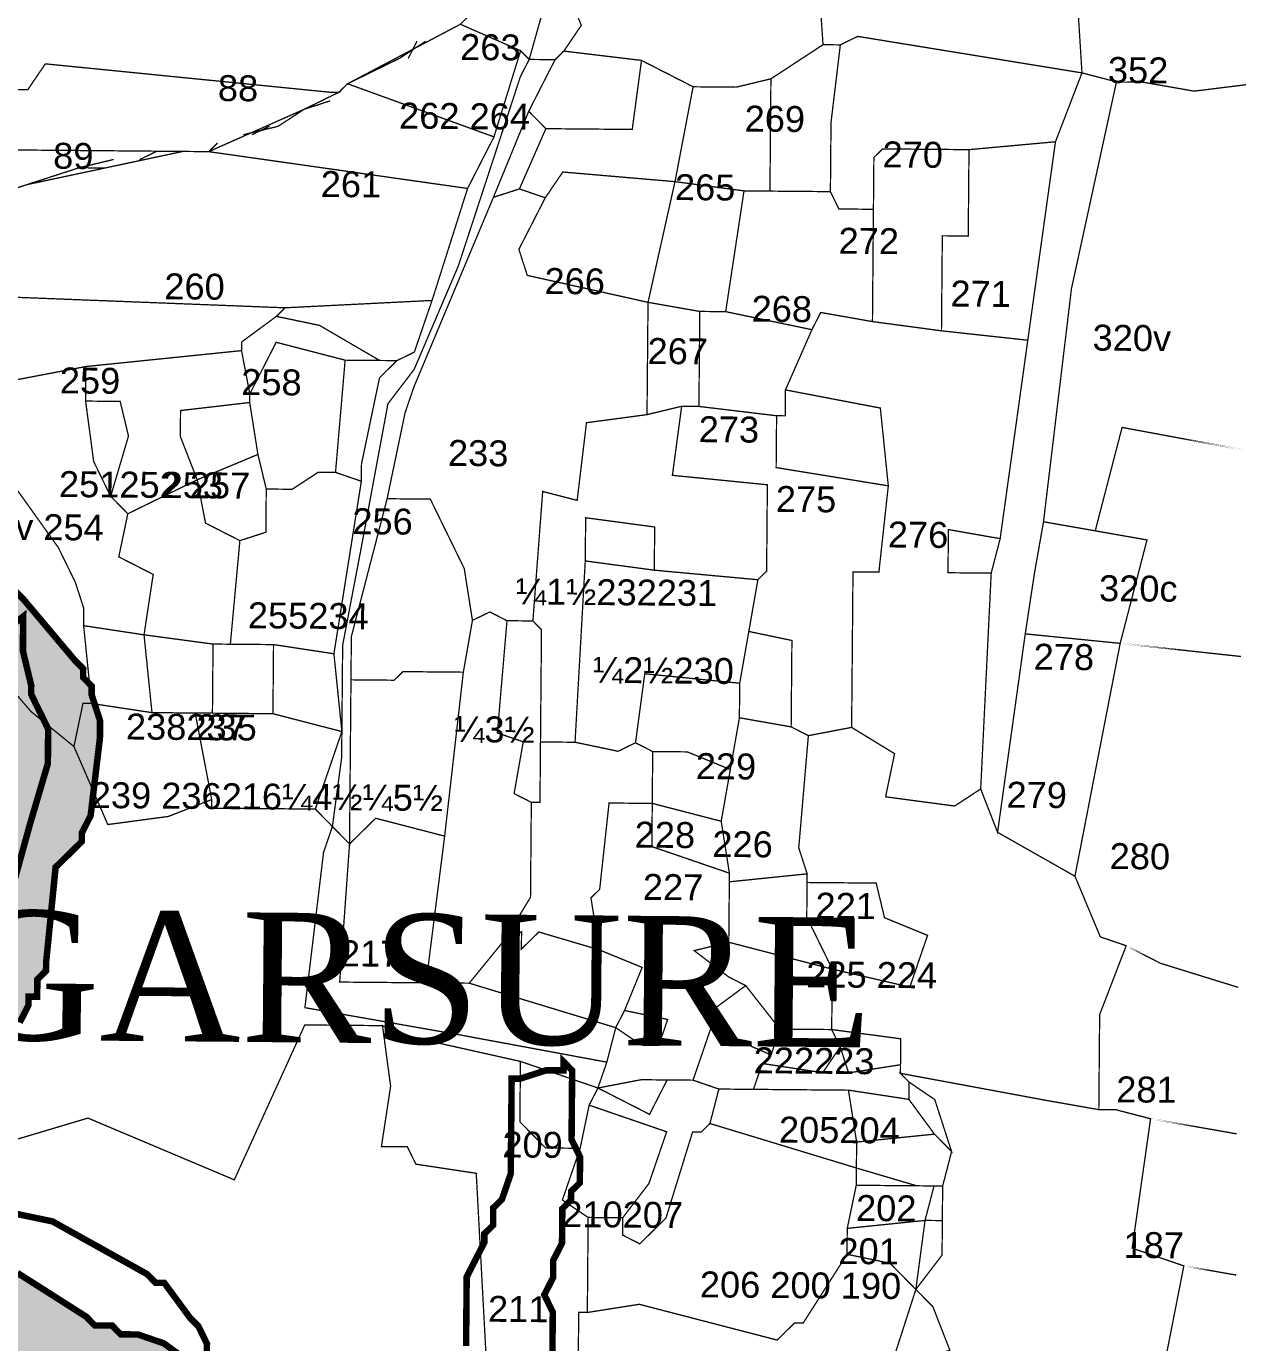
# Model space of a CAD drawing. Header units: metres. Extents: x 266684 to 275933, y 2060666 to 2074564.
# Drawn here: x 275365 to 275929, y 2073565 to 2074174 of the extents above; entities that cross this region are included whole.
import ezdxf

# ---------------------------------------------------------------- set-up
doc = ezdxf.new("R2010")
doc.units = ezdxf.units.M
for name, color, linetype in [('CRZ LINE FOR  CREEK OR RIVER', 84, 'Continuous'), ('HAZARDS LINE', 1, 'Continuous'), ('NDZ-200M FROM CRZ', 30, 'Continuous'), ('SURVEY NO.', 7, 'Continuous'), ('SURVEY PLOT BOUNDARY', 35, 'Continuous'), ('VILLAGE BOUNDARY', 212, 'Continuous'), ('VILLAGE NAME', 3, 'Continuous')]:
    doc.layers.add(name, color=color, linetype=linetype)
doc.styles.add('PDF Arial', font='arial.ttf')

# ---------------------------------------------------------------- blocks, each defined once
blk = doc.blocks.new('ERSUJATA')
at = {"layer": 'NDZ-200M FROM CRZ'}
h = blk.add_hatch(dxfattribs=at)
h.set_pattern_fill('CROSS', color=256, scale=1.199378, angle=-0.5013)
h.set_pattern_definition([(359.498702, (256416.294, 2060020.1294), (7.682391, 7.5491226), [3.808024, -11.4240725]), (89.498702, (256418.181, 2060018.209), (-7.5491226, 7.682391), [3.808024, -11.4240725])])
h.paths.add_polyline_path([(275378.26, 2073784.82), (275382.29, 2073788.78), (275386.32, 2073792.75), (275390.36, 2073796.71), (275390.39, 2073800.71), (275394.46, 2073808.67), (275398.77, 2073844.62), (275398.84, 2073852.61), (275394.95, 2073864.64), (275394.98, 2073868.64), (275391.02, 2073872.67), (275391.06, 2073876.67), (275387.09, 2073880.7), (275363.35, 2073908.9), (275359.39, 2073912.93), (275355.43, 2073916.97), (275351.43, 2073917), (275347.47, 2073921.04), (275343.47, 2073921.07), (275335.51, 2073925.14), (275331.51, 2073925.17), (275299.71, 2073945.44), (275287.82, 2073957.54), (275283.89, 2073965.57), (275275.97, 2073973.64), (275268.29, 2074009.69), (275272.32, 2074013.66), (275272.36, 2074017.65), (275276.35, 2074017.62), (275276.42, 2074025.62), (275280.46, 2074029.58), (275280.49, 2074033.58), (275280.53, 2074037.57), (275280.56, 2074041.57), (275280.6, 2074045.57), (275276.91, 2074081.59), (275273.06, 2074097.62), (275273.09, 2074101.61), (275273.13, 2074105.61), (275273.16, 2074109.61), (275273.2, 2074113.61), (275269.23, 2074117.64), (275265.27, 2074121.67), (275237.53, 2074149.91), (275237.6, 2074157.9), (275233.71, 2074169.93), (275230.13, 2074217.94), (275234.27, 2074233.9), (275234.31, 2074237.9), (275238.34, 2074241.86), (275238.37, 2074245.86), (275246.47, 2074257.79), (275270.77, 2074293.56), (275270.81, 2074297.56), (275274.87, 2074305.52), (275278.94, 2074313.48), (275303.24, 2074349.25), (275315.41, 2074369.14), (275323.47, 2074377.06), (275355.42, 2074372.79), (275367.34, 2074364.68), (275371.34, 2074364.65), (275375.3, 2074360.62), (275383.26, 2074356.55), (275391.22, 2074352.48), (275427.23, 2074356.16), (275431.23, 2074356.13), (275439.26, 2074360.06), (275443.29, 2074364.02), (275443.33, 2074368.02), (275447.33, 2074367.98), (275451.39, 2074375.94), (275455.43, 2074379.91), (275479.69, 2074411.68), (275495.79, 2074423.54), (275499.82, 2074427.5), (275536, 2074451.17), (275544.07, 2074459.1), (275556.1, 2074462.99), (275572.12, 2074466.85), (275608.2, 2074478.53), (275616.2, 2074478.46), (275624.23, 2074482.39), (275628.23, 2074482.35), (275636.26, 2074486.28), (275640.29, 2074490.25), (275664.52, 2074518.02), (275664.55, 2074522.02), (275668.59, 2074525.98), (275668.66, 2074533.98), (275668.69, 2074537.98), (275668.73, 2074541.98), (275668.76, 2074545.97), (275619.46, 2074546.41), (275616.72, 2074538.43), (275616.69, 2074534.44), (275612.66, 2074530.47), (275608.66, 2074530.51), (275600.63, 2074526.58), (275592.63, 2074526.65), (275572.58, 2074518.83), (275540.53, 2074511.11), (275520.5, 2074507.29), (275520.47, 2074503.29), (275512.44, 2074499.36), (275488.28, 2074479.58), (275476.22, 2074471.69), (275468.19, 2074467.76), (275443.99, 2074443.98), (275415.7, 2074408.24), (275411.66, 2074404.28), (275407.63, 2074400.32), (275391.71, 2074408.45), (275351.95, 2074432.79), (275343.99, 2074436.86), (275344.06, 2074444.86), (275340.09, 2074448.89), (275340.13, 2074452.89), (275324.14, 2074453.03), (275320.11, 2074449.06), (275312.04, 2074441.14), (275308.04, 2074441.17), (275283.78, 2074409.4), (275247.35, 2074357.74), (275235.14, 2074333.85), (275227.01, 2074317.93), (275210.78, 2074290.09), (275198.61, 2074270.2), (275186.51, 2074258.31), (275186.41, 2074246.32), (275182.16, 2074218.36), (275181.71, 2074166.39), (275185.6, 2074154.36), (275189.46, 2074138.33), (275193.42, 2074134.3), (275197.31, 2074122.27), (275201.28, 2074118.24), (275209.2, 2074110.17), (275217.13, 2074102.1), (275248.9, 2074077.84), (275248.72, 2074057.85), (275240.69, 2074053.92), (275232.63, 2074045.99), (275228.56, 2074038.03), (275224.49, 2074030.07), (275220.46, 2074026.11), (275220.04, 2073978.13), (275223.97, 2073970.1), (275227.89, 2073962.07), (275235.75, 2073946), (275251.56, 2073925.87), (275275.37, 2073905.67), (275291.19, 2073885.54), (275295.19, 2073885.51), (275303.15, 2073881.44), (275315.1, 2073877.34), (275327.06, 2073873.23), (275331.02, 2073869.2), (275338.98, 2073865.13), (275342.95, 2073861.1), (275346.87, 2073853.07), (275350.77, 2073841.04), (275350.66, 2073829.04), (275346.63, 2073825.08), (275342.56, 2073817.12), (275338.53, 2073813.16), (275334.53, 2073813.19), (275334.5, 2073809.19), (275330.43, 2073801.23), (275326.4, 2073797.27), (275326.33, 2073789.27), (275330.22, 2073777.24), (275330.08, 2073761.25), (275326.01, 2073753.29), (275321.98, 2073749.33), (275321.94, 2073745.33), (275313.91, 2073741.4), (275289.93, 2073741.61), (275281.97, 2073745.68), (275273.97, 2073745.75), (275269.94, 2073741.78), (275249.89, 2073733.96), (275241.86, 2073730.04), (275237.79, 2073722.07), (275229.72, 2073714.15), (275225.66, 2073706.19), (275225.59, 2073698.19), (275221.48, 2073686.23), (275221.41, 2073678.23), (275225.31, 2073666.21), (275225.2, 2073654.21), (275229.09, 2073642.18), (275228.99, 2073630.19), (275232.92, 2073622.16), (275240.84, 2073614.09), (275244.77, 2073606.06), (275252.66, 2073593.99), (275268.58, 2073585.86), (275324.33, 2073561.38), (275336.26, 2073553.28), (275360.1, 2073537.08), (275364.1, 2073537.04), (275364.03, 2073529.05), (275368.03, 2073529.01), (275383.98, 2073524.87), (275395.94, 2073520.77), (275411.89, 2073516.63), (275427.81, 2073508.5), (275427.74, 2073500.5), (275431.63, 2073488.47), (275439.52, 2073476.41), (275447.45, 2073468.34), (275451.41, 2073464.31), (275459.41, 2073464.24), (275471.36, 2073460.13), (275483.36, 2073460.03), (275499.42, 2073467.88), (275515.44, 2073471.74), (275527.5, 2073479.63), (275535.5, 2073479.56), (275555.45, 2073475.39), (275563.45, 2073475.32), (275571.41, 2073471.25), (275575.4, 2073471.22), (275575.37, 2073467.22), (275579.37, 2073467.19), (275583.33, 2073463.15), (275583.22, 2073451.16), (275575.09, 2073435.24), (275575.05, 2073431.24), (275570.95, 2073419.28), (275570.92, 2073415.28), (275574.88, 2073411.25), (275574.81, 2073403.25), (275582.73, 2073395.18), (275586.7, 2073391.15), (275606.68, 2073390.98), (275614.71, 2073394.9), (275622.71, 2073394.83), (275622.57, 2073378.84), (275626.57, 2073378.81), (275630.53, 2073374.77), (275706.34, 2073358.12), (275730.26, 2073349.91), (275766.06, 2073329.61), (275801.9, 2073313.3), (275813.82, 2073305.2), (275837.7, 2073292.99), (275841.66, 2073288.96), (275861.65, 2073288.79), (275869.68, 2073292.71), (275873.68, 2073292.68), (275881.64, 2073288.61), (275885.63, 2073288.58), (275885.56, 2073280.58), (275881.53, 2073276.62), (275877.46, 2073268.65), (275869.33, 2073252.73), (275865.26, 2073244.77), (275865.19, 2073236.77), (275869.12, 2073228.74), (275872.98, 2073212.72), (275876.8, 2073192.69), (275884.69, 2073180.63), (275896.51, 2073160.53), (275912.29, 2073136.4), (275916.21, 2073128.37), (275920.18, 2073124.34), (275921.09, 2073228.29), (275917.19, 2073240.32), (275917.26, 2073248.31), (275917.3, 2073252.31), (275917.33, 2073256.31), (275917.37, 2073260.31), (275913.41, 2073264.34), (275893.73, 2073300.5), (275885.88, 2073316.56), (275881.92, 2073320.6), (275877.95, 2073324.63), (275873.99, 2073328.66), (275870.03, 2073332.69), (275838.19, 2073348.97), (275826.27, 2073357.07), (275822.3, 2073361.1), (275774.51, 2073381.51), (275754.63, 2073393.68), (275746.67, 2073397.75), (275706.8, 2073410.09), (275682.85, 2073414.3), (275666.89, 2073418.44), (275631.02, 2073430.75), (275631.05, 2073434.75), (275631.09, 2073438.74), (275631.12, 2073442.74), (275631.16, 2073446.74), (275635.19, 2073450.7), (275635.23, 2073454.7), (275635.3, 2073462.7), (275615.59, 2073494.86), (275611.63, 2073498.89), (275607.63, 2073498.93), (275591.71, 2073507.06), (275575.79, 2073515.2), (275543.91, 2073527.47), (275539.95, 2073531.5), (275531.96, 2073531.57), (275527.96, 2073531.61), (275523.96, 2073531.64), (275519.96, 2073531.68), (275515.97, 2073531.71), (275511.93, 2073527.75), (275479.81, 2073512.04), (275475.85, 2073516.07), (275475.89, 2073520.07), (275471.96, 2073528.1), (275468, 2073532.13), (275468.03, 2073536.13), (275464.07, 2073540.17), (275456.11, 2073544.23), (275428.3, 2073564.47), (275416.34, 2073568.57), (275412.35, 2073568.61), (275408.35, 2073568.64), (275404.39, 2073572.68), (275396.39, 2073572.75), (275392.43, 2073576.78), (275360.62, 2073597.05), (275348.7, 2073605.15), (275344.71, 2073605.18), (275336.75, 2073609.25), (275324.82, 2073617.35), (275288.99, 2073633.66), (275284.99, 2073633.7), (275285.02, 2073637.69), (275281.06, 2073641.73), (275281.1, 2073645.73), (275277.1, 2073645.76), (275277.13, 2073649.76), (275277.17, 2073653.76), (275273.28, 2073665.79), (275285.51, 2073693.67), (275289.51, 2073693.63), (275289.47, 2073689.63), (275293.47, 2073689.6), (275297.47, 2073689.56), (275305.46, 2073689.49), (275313.46, 2073689.42), (275317.49, 2073693.39), (275353.61, 2073709.07), (275361.64, 2073712.99), (275365.71, 2073720.95), (275365.74, 2073724.95), (275369.74, 2073724.92), (275369.81, 2073732.91), (275373.84, 2073736.88), (275373.88, 2073740.88)])
at = {"layer": 'CRZ LINE FOR  CREEK OR RIVER', "lineweight": 0, "const_width": 3}
for points in [[(275359.39, 2073912.93), (275363.35, 2073908.9), (275387.09, 2073880.7), (275391.06, 2073876.67), (275391.02, 2073872.67), (275394.98, 2073868.64), (275394.95, 2073864.64), (275398.84, 2073852.61), (275398.77, 2073844.62), (275394.46, 2073808.67), (275390.39, 2073800.71), (275390.36, 2073796.71), (275386.32, 2073792.75), (275378.26, 2073784.82), (275373.88, 2073740.88), (275373.84, 2073736.88), (275369.81, 2073732.91), (275369.74, 2073724.92), (275365.74, 2073724.95), (275365.71, 2073720.95), (275361.64, 2073712.99)], [(275360.62, 2073597.05), (275392.43, 2073576.78), (275396.39, 2073572.75), (275404.39, 2073572.68), (275408.35, 2073568.64), (275416.34, 2073568.57), (275428.3, 2073564.47), (275456.11, 2073544.23)]]:
    blk.add_lwpolyline(points, dxfattribs=at)
at = {"layer": 'HAZARDS LINE', "lineweight": 18, "const_width": 3}
for points in [[(275343.16, 2073885.09), (275363.28, 2073900.9), (275363.14, 2073884.91), (275367, 2073868.88), (275366.97, 2073864.89), (275374.82, 2073848.82), (275374.68, 2073832.83), (275366.44, 2073804.92), (275349.93, 2073745.08)], [(275356.87, 2073625.07), (275376.82, 2073620.9), (275420.59, 2073596.52), (275424.55, 2073592.49), (275428.55, 2073592.46), (275440.4, 2073576.36), (275444.36, 2073572.33), (275448.29, 2073564.29), (275448.18, 2073552.3)], [(275568.21, 2073563.24), (275568.49, 2073595.23), (275572.56, 2073603.19), (275576.63, 2073611.15), (275576.66, 2073615.15), (275580.7, 2073619.11), (275580.77, 2073627.11), (275584.8, 2073631.07), (275588.9, 2073643.03), (275589.29, 2073687.01), (275593.28, 2073686.98), (275605.31, 2073690.87), (275613.31, 2073690.8), (275613.34, 2073694.8), (275617.3, 2073690.76), (275617.02, 2073658.78), (275620.95, 2073650.75), (275620.85, 2073638.75), (275616.81, 2073634.79), (275616.78, 2073630.79), (275612.75, 2073626.83), (275612.61, 2073610.84), (275608.54, 2073602.88), (275608.47, 2073594.88), (275604.4, 2073586.92), (275608.33, 2073578.89), (275608.08, 2073550.9)]]:
    blk.add_lwpolyline(points, dxfattribs=at)
at = {"layer": 'SURVEY PLOT BOUNDARY', "lineweight": 18, "const_width": 0.6}
for points in [[(275887.8, 2073536.46), (275900.35, 2073600.32), (275876.44, 2073608.53), (275884.96, 2073668.43), (275869, 2073672.57), (275861.01, 2073672.64), (275861.39, 2073716.62), (275873.67, 2073748.5), (275861.71, 2073752.6), (275849.96, 2073780.69), (275870.89, 2073888.47), (275883.3, 2073936.34), (275859.35, 2073940.55), (275835.41, 2073944.75), (275848.34, 2074052.6), (275869.17, 2074148.38), (275853.21, 2074152.52), (275849.71, 2074208.52)], [(275849.71, 2074208.52), (275853.21, 2074152.52), (275749.42, 2074169.42), (275741.39, 2074165.49), (275733.39, 2074165.56), (275729.85, 2074217.57)], [(275339.19, 2073889.12), (275366.9, 2073856.89), (275386.74, 2073840.72), (275402.42, 2073804.6), (275430.44, 2073808.35), (275450.49, 2073816.17), (275450.46, 2073812.18), (275498.43, 2073811.76), (275506.35, 2073803.69), (275502.25, 2073791.73), (275497.94, 2073755.78), (275493.63, 2073719.84), (275565.48, 2073707.21), (275633.33, 2073694.62), (275629.23, 2073682.66), (275593.35, 2073694.97), (275537.49, 2073707.46), (275529.53, 2073711.52), (275493.56, 2073711.84), (275460.95, 2073640.15), (275393.23, 2073668.73), (275289.02, 2073637.66)], [(275360.21, 2073549.07), (275312.48, 2073577.48), (275248.8, 2073610.02), (275244.87, 2073618.05), (275248.94, 2073626.01), (275289.02, 2073637.66), (275393.23, 2073668.73), (275460.95, 2073640.15), (275493.56, 2073711.84), (275529.53, 2073711.52), (275533.29, 2073683.5), (275529.04, 2073655.55), (275541.04, 2073655.45), (275544.96, 2073647.41), (275572.91, 2073643.17), (275579.79, 2073515.16)], [(275792.07, 2073561.29), (275784.25, 2073581.35), (275776.33, 2073589.41), (275788.46, 2073605.3), (275788.6, 2073621.29), (275788.74, 2073637.29), (275792.88, 2073653.24), (275785.09, 2073677.3), (275773.17, 2073685.4), (275769.21, 2073689.44), (275837.06, 2073676.85), (275861.01, 2073672.64), (275869, 2073672.57), (275884.96, 2073668.43), (275876.44, 2073608.53), (275900.35, 2073600.32), (275887.8, 2073536.46)]]:
    blk.add_lwpolyline(points, dxfattribs=at)
for points in [[(275673.96, 2074226.06), (275701.94, 2074225.81), (275729.85, 2074217.57), (275733.39, 2074165.56), (275709.27, 2074149.78), (275693.25, 2074145.92), (275673.26, 2074146.09), (275649.38, 2074158.3), (275613.44, 2074162.61), (275621.54, 2074174.54), (275609.79, 2074202.63), (275617.85, 2074210.55), (275617.89, 2074214.55), (275626.09, 2074238.47)], [(275377.97, 2074208.65), (275405.74, 2074184.42), (275417.73, 2074184.32), (275533.8, 2074199.29), (275569.6, 2074178.99), (275565.57, 2074175.03), (275513.36, 2074147.49), (275509.33, 2074143.53), (275505.33, 2074143.56), (275373.52, 2074156.71), (275365.42, 2074144.79), (275329.44, 2074145.1), (275329.48, 2074149.1), (275309.52, 2074153.28), (275321.86, 2074193.15), (275330.17, 2074229.06), (275330.21, 2074233.06), (275370.01, 2074212.72)], [(275597.41, 2074158.75), (275593.45, 2074162.79), (275565.57, 2074175.03), (275569.6, 2074178.99), (275609.79, 2074202.63)], [(275613.44, 2074162.61), (275609.4, 2074158.65), (275597.41, 2074158.75), (275609.79, 2074202.63), (275621.54, 2074174.54)], [(275593.45, 2074162.79), (275581.11, 2074122.91), (275513.36, 2074147.49), (275565.57, 2074175.03)], [(275736.8, 2074097.56), (275708.82, 2074097.8), (275709.27, 2074149.78), (275733.39, 2074165.56), (275741.39, 2074165.49), (275737.08, 2074129.54)], [(275853.21, 2074152.52), (275840.94, 2074120.64), (275800.93, 2074116.99), (275760.96, 2074117.34), (275756.92, 2074113.37), (275756.71, 2074089.39), (275740.73, 2074089.53), (275736.8, 2074097.56), (275737.08, 2074129.54), (275741.39, 2074165.49), (275749.42, 2074169.42)], [(275597.41, 2074158.75), (275593.34, 2074150.79), (275564.59, 2074063.08), (275544.18, 2074015.28), (275532.05, 2073999.39), (275519.46, 2073931.53), (275511.09, 2073887.62), (275510.63, 2073835.64), (275506.35, 2073803.69), (275498.43, 2073811.76), (275510.74, 2073847.64), (275507.05, 2073883.65), (275519.74, 2073963.51), (275519.81, 2073971.51), (275528.16, 2074011.42), (275536.22, 2074019.34), (275544.25, 2074023.27), (275552.46, 2074047.19), (275568.9, 2074099.03), (275581.11, 2074122.91), (275593.45, 2074162.79)], [(275609.4, 2074158.65), (275597.2, 2074134.76), (275580.86, 2074094.92), (275544.11, 2074007.28), (275540.01, 2073995.32), (275531.67, 2073955.41), (275515.12, 2073891.58), (275514.94, 2073871.59), (275514.28, 2073795.62), (275506.35, 2073803.69), (275510.63, 2073835.64), (275511.09, 2073887.62), (275519.46, 2073931.53), (275532.05, 2073999.39), (275544.18, 2074015.28), (275564.59, 2074063.08), (275593.34, 2074150.79), (275597.41, 2074158.75)], [(275673.26, 2074146.09), (275664.88, 2074102.18), (275612.95, 2074106.64), (275604.85, 2074094.71), (275592.89, 2074098.82), (275605.13, 2074126.7), (275645.1, 2074126.35), (275649.38, 2074158.3)], [(275649.38, 2074158.3), (275645.1, 2074126.35), (275605.13, 2074126.7), (275597.2, 2074134.76), (275609.4, 2074158.65), (275613.44, 2074162.61)], [(275509.33, 2074143.53), (275493.27, 2074135.67), (275449.12, 2074116.07), (275437.13, 2074116.17), (275409.14, 2074116.42), (275293.22, 2074117.43), (275297.32, 2074129.39), (275305.39, 2074137.32), (275309.52, 2074153.28), (275329.48, 2074149.1), (275329.44, 2074145.1), (275365.42, 2074144.79), (275373.52, 2074156.71), (275505.33, 2074143.56)], [(275869.17, 2074148.38), (275848.34, 2074052.6), (275835.41, 2073944.75), (275831.2, 2073920.8), (275826.96, 2073892.85), (275814.16, 2073801), (275806.34, 2073821.06), (275811.21, 2073920.98), (275815.35, 2073936.93), (275828.14, 2074028.78), (275840.94, 2074120.64), (275853.21, 2074152.52)], [(275297.32, 2074129.39), (275293.22, 2074117.43), (275409.14, 2074116.42), (275437.13, 2074116.17), (275365.03, 2074100.81), (275328.95, 2074089.13), (275288.84, 2074073.49), (275268.78, 2074065.67), (275289.43, 2074141.46), (275289.47, 2074145.45)], [(275581.11, 2074122.91), (275568.9, 2074099.03), (275449.12, 2074116.07), (275493.27, 2074135.67), (275509.33, 2074143.53), (275513.36, 2074147.49)], [(275708.82, 2074097.8), (275696.82, 2074097.91), (275664.88, 2074102.18), (275673.26, 2074146.09), (275693.25, 2074145.92), (275709.27, 2074149.78)], [(275869.17, 2074148.38), (275881.16, 2074148.27), (275905.11, 2074144.07), (275929.12, 2074147.05), (275905.11, 2074144.07), (275881.16, 2074148.27)], [(275605.13, 2074126.7), (275592.89, 2074098.82), (275580.86, 2074094.92), (275597.2, 2074134.76)], [(275449.12, 2074116.07), (275568.9, 2074099.03), (275552.46, 2074047.19), (275484.47, 2074043.79), (275352.59, 2074048.94), (275296.76, 2074065.42), (275288.84, 2074073.49), (275328.95, 2074089.13), (275365.03, 2074100.81), (275437.13, 2074116.17)], [(275800.93, 2074116.99), (275800.58, 2074077.01), (275788.59, 2074077.11), (275788.2, 2074033.13), (275756.26, 2074037.41), (275756.4, 2074053.4), (275756.71, 2074089.39), (275756.92, 2074113.37), (275760.96, 2074117.34)], [(275828.14, 2074028.78), (275788.2, 2074033.13), (275788.59, 2074077.11), (275800.58, 2074077.01), (275800.93, 2074116.99), (275840.94, 2074120.64)], [(275664.88, 2074102.18), (275652.4, 2074046.32), (275596.54, 2074058.8), (275592.64, 2074070.83), (275604.85, 2074094.71), (275612.95, 2074106.64)], [(275604.85, 2074094.71), (275592.64, 2074070.83), (275596.54, 2074058.8), (275652.4, 2074046.32), (275651.94, 2073994.34), (275623.92, 2073990.59), (275619.61, 2073954.64), (275603.66, 2073958.78), (275599.13, 2073898.84), (275587.14, 2073898.95), (275579.18, 2073903.01), (275571.15, 2073899.09), (275567.36, 2073923.11), (275551.65, 2073955.23), (275531.67, 2073955.41), (275540.01, 2073995.32), (275544.11, 2074007.28), (275580.86, 2074094.92), (275592.89, 2074098.82)], [(275696.82, 2074097.91), (275688.34, 2074042), (275676.35, 2074042.11), (275652.4, 2074046.32), (275664.88, 2074102.18)], [(275756.71, 2074089.39), (275756.4, 2074053.4), (275756.26, 2074037.41), (275732.31, 2074041.62), (275728.24, 2074033.66), (275688.34, 2074042), (275696.82, 2074097.91), (275708.82, 2074097.8), (275736.8, 2074097.56), (275740.73, 2074089.53)], [(275484.47, 2074043.79), (275480.43, 2074039.82), (275464.34, 2074027.97), (275464.3, 2074023.97), (275392.28, 2074016.6), (275352.24, 2074008.96), (275352.59, 2074048.94)], [(275536.22, 2074019.34), (275528.23, 2074019.41), (275500.39, 2074035.65), (275480.43, 2074039.82), (275484.47, 2074043.79), (275552.46, 2074047.19), (275544.25, 2074023.27)], [(275676.35, 2074042.11), (275675.96, 2073998.13), (275667.97, 2073998.2), (275651.94, 2073994.34), (275652.4, 2074046.32)], [(275528.23, 2074019.41), (275512.24, 2074019.55), (275480.33, 2074027.83), (275468.13, 2074003.95), (275464.3, 2074023.97), (275464.34, 2074027.97), (275480.43, 2074039.82), (275500.39, 2074035.65)], [(275688.34, 2074042), (275728.24, 2074033.66), (275716.01, 2074005.78), (275715.9, 2073993.78), (275711.9, 2073993.82), (275675.96, 2073998.13), (275676.35, 2074042.11)], [(275756.26, 2074037.41), (275788.2, 2074033.13), (275828.14, 2074028.78), (275815.35, 2073936.93), (275791.4, 2073941.14), (275791.22, 2073921.15), (275811.21, 2073920.98), (275806.34, 2073821.06), (275794.28, 2073813.17), (275762.33, 2073817.44), (275766.5, 2073837.4), (275746.62, 2073849.57), (275747.25, 2073921.54), (275759.24, 2073921.43), (275763.59, 2073961.38), (275759.91, 2073997.39), (275716.01, 2074005.78), (275728.24, 2074033.66), (275732.31, 2074041.62)], [(275468.13, 2074003.95), (275468.09, 2073999.95), (275436.08, 2073996.23), (275435.97, 2073984.24), (275443.79, 2073964.17), (275411.67, 2073948.46), (275403.75, 2073956.53), (275411.99, 2073984.45), (275408.13, 2074000.47), (275392.14, 2074000.61), (275392.28, 2074016.6), (275464.3, 2074023.97)], [(275512.24, 2074019.55), (275507.79, 2073967.61), (275499.79, 2073967.68), (275487.73, 2073959.79), (275475.74, 2073959.9), (275471.88, 2073975.92), (275468.09, 2073999.95), (275468.13, 2074003.95), (275480.33, 2074027.83)], [(275528.23, 2074019.41), (275536.22, 2074019.34), (275528.16, 2074011.42), (275519.81, 2073971.51), (275519.74, 2073963.51), (275507.79, 2073967.61), (275512.24, 2074019.55)], [(275392.14, 2074000.61), (275395.89, 2073972.59), (275403.75, 2073956.53), (275411.67, 2073948.46), (275407.5, 2073928.51), (275423.42, 2073920.37), (275419.18, 2073892.42), (275391.23, 2073896.66), (275391.3, 2073904.66), (275387.41, 2073916.69), (275379.55, 2073932.75), (275347.96, 2073977.01), (275352.1, 2073992.97), (275352.24, 2074008.96), (275392.28, 2074016.6)], [(275763.59, 2073961.38), (275711.69, 2073969.83), (275711.9, 2073993.82), (275715.9, 2073993.78), (275716.01, 2074005.78), (275759.91, 2073997.39)], [(275403.75, 2073956.53), (275395.89, 2073972.59), (275392.14, 2074000.61), (275408.13, 2074000.47), (275411.99, 2073984.45)], [(275471.88, 2073975.92), (275443.79, 2073964.17), (275435.97, 2073984.24), (275436.08, 2073996.23), (275468.09, 2073999.95)], [(275703.24, 2073917.92), (275655.31, 2073922.34), (275655.48, 2073942.33), (275623.54, 2073946.61), (275623.36, 2073926.62), (275618.63, 2073842.69), (275602.64, 2073842.83), (275603.1, 2073894.81), (275599.13, 2073898.84), (275603.66, 2073958.78), (275619.61, 2073954.64), (275623.92, 2073990.59), (275651.94, 2073994.34), (275667.97, 2073998.2), (275663.69, 2073966.25), (275707.63, 2073961.87), (275707.28, 2073921.89)], [(275711.9, 2073993.82), (275711.69, 2073969.83), (275763.59, 2073961.38), (275759.24, 2073921.43), (275747.25, 2073921.54), (275746.62, 2073849.57), (275726.6, 2073845.75), (275718.64, 2073849.81), (275718.85, 2073873.8), (275718.99, 2073889.8), (275699.04, 2073893.97), (275703.24, 2073917.92), (275707.28, 2073921.89), (275707.63, 2073961.87), (275663.69, 2073966.25), (275667.97, 2073998.2), (275675.96, 2073998.13)], [(275927.65, 2073978.05), (275871.77, 2073988.42), (275859.35, 2073940.55), (275871.77, 2073988.42)], [(275391.23, 2073896.66), (275394.91, 2073860.64), (275390.92, 2073860.68), (275386.74, 2073840.72), (275366.9, 2073856.89), (275339.19, 2073889.12), (275335.37, 2073909.15), (275339.44, 2073917.11), (275343.61, 2073937.06), (275343.75, 2073953.05), (275347.92, 2073973.01), (275347.96, 2073977.01), (275379.55, 2073932.75), (275387.41, 2073916.69), (275391.3, 2073904.66)], [(275475.74, 2073959.9), (275475.56, 2073939.91), (275463.54, 2073936.01), (275447.62, 2073944.15), (275443.79, 2073964.17), (275471.88, 2073975.92)], [(275463.54, 2073936.01), (275459.12, 2073888.07), (275451.12, 2073888.14), (275419.18, 2073892.42), (275423.42, 2073920.37), (275407.5, 2073928.51), (275411.67, 2073948.46), (275443.79, 2073964.17), (275447.62, 2073944.15)], [(275507.79, 2073967.61), (275519.74, 2073963.51), (275507.05, 2073883.65), (275479.11, 2073887.9), (275459.12, 2073888.07), (275463.54, 2073936.01), (275475.56, 2073939.91), (275475.74, 2073959.9), (275487.73, 2073959.79), (275499.79, 2073967.68)], [(275571.15, 2073899.09), (275566.94, 2073875.13), (275538.96, 2073875.38), (275534.93, 2073871.41), (275514.94, 2073871.59), (275515.12, 2073891.58), (275531.67, 2073955.41), (275551.65, 2073955.23), (275567.36, 2073923.11)], [(275655.31, 2073922.34), (275623.36, 2073926.62), (275623.54, 2073946.61), (275655.48, 2073942.33)], [(275859.35, 2073940.55), (275883.3, 2073936.34), (275870.89, 2073888.47), (275826.96, 2073892.85), (275831.2, 2073920.8), (275835.41, 2073944.75)], [(275815.35, 2073936.93), (275811.21, 2073920.98), (275791.22, 2073921.15), (275791.4, 2073941.14)], [(275655.31, 2073922.34), (275703.24, 2073917.92), (275699.04, 2073893.97), (275694.83, 2073870.01), (275650.89, 2073874.4), (275646.61, 2073842.45), (275638.58, 2073838.52), (275618.63, 2073842.69), (275623.36, 2073926.62)], [(275587.14, 2073898.95), (275582.69, 2073847.01), (275594.65, 2073842.9), (275590.44, 2073818.95), (275598.4, 2073814.88), (275598.02, 2073770.9), (275585.85, 2073751.02), (275569.68, 2073731.17), (275549.7, 2073731.34), (275558.29, 2073799.24), (275566.94, 2073875.13), (275571.15, 2073899.09), (275579.18, 2073903.01)], [(275419.18, 2073892.42), (275422.86, 2073856.4), (275394.91, 2073860.64), (275391.23, 2073896.66)], [(275602.64, 2073842.83), (275602.4, 2073814.85), (275598.4, 2073814.88), (275590.44, 2073818.95), (275594.65, 2073842.9), (275582.69, 2073847.01), (275587.14, 2073898.95), (275599.13, 2073898.84), (275603.1, 2073894.81)], [(275451.12, 2073888.14), (275450.84, 2073856.16), (275442.85, 2073856.23), (275422.86, 2073856.4), (275419.18, 2073892.42)], [(275718.64, 2073849.81), (275694.69, 2073854.02), (275694.83, 2073870.01), (275699.04, 2073893.97), (275718.99, 2073889.8), (275718.85, 2073873.8)], [(275870.89, 2073888.47), (275849.96, 2073780.69), (275814.16, 2073801), (275826.96, 2073892.85)], [(275459.12, 2073888.07), (275479.11, 2073887.9), (275478.83, 2073855.91), (275450.84, 2073856.16), (275451.12, 2073888.14)], [(275507.05, 2073883.65), (275510.74, 2073847.64), (275478.83, 2073855.91), (275479.11, 2073887.9)], [(275870.89, 2073888.47), (275926.81, 2073882.38)], [(275566.94, 2073875.13), (275558.29, 2073799.24), (275526.38, 2073807.51), (275514.28, 2073795.62), (275514.94, 2073871.59), (275534.93, 2073871.41), (275538.96, 2073875.38)], [(275694.83, 2073870.01), (275694.69, 2073854.02), (275690.48, 2073830.07), (275670.56, 2073838.24), (275654.57, 2073838.38), (275646.61, 2073842.45), (275650.89, 2073874.4)], [(275394.91, 2073860.64), (275422.86, 2073856.4), (275442.85, 2073856.23), (275450.49, 2073816.17), (275430.44, 2073808.35), (275402.42, 2073804.6), (275386.74, 2073840.72), (275390.92, 2073860.68)], [(275450.84, 2073856.16), (275478.83, 2073855.91), (275510.74, 2073847.64), (275498.43, 2073811.76), (275450.46, 2073812.18), (275450.49, 2073816.17), (275442.85, 2073856.23)], [(275718.64, 2073849.81), (275726.6, 2073845.75), (275722.15, 2073793.81), (275726.04, 2073781.78), (275690.03, 2073778.09), (275690.06, 2073782.09), (275686.27, 2073806.12), (275690.48, 2073830.07), (275694.69, 2073854.02)], [(275806.34, 2073821.06), (275814.16, 2073801), (275849.96, 2073780.69), (275861.71, 2073752.6), (275873.67, 2073748.5), (275861.39, 2073716.62), (275861.01, 2073672.64), (275837.06, 2073676.85), (275769.21, 2073689.44), (275769.24, 2073693.43), (275769.35, 2073705.43), (275737.4, 2073709.71), (275737.65, 2073737.69), (275773.55, 2073729.38), (275781.76, 2073753.3), (275761.84, 2073761.47), (275757.98, 2073777.5), (275726, 2073777.78), (275726.04, 2073781.78), (275722.15, 2073793.81), (275726.6, 2073845.75), (275746.62, 2073849.57), (275766.5, 2073837.4), (275762.33, 2073817.44), (275794.28, 2073813.17)], [(275646.61, 2073842.45), (275654.57, 2073838.38), (275654.36, 2073814.39), (275634.38, 2073814.57), (275630.03, 2073774.62), (275626, 2073770.66), (275629.78, 2073746.63), (275601.87, 2073754.87), (275593.81, 2073746.95), (275593.88, 2073754.94), (275585.85, 2073751.02), (275598.02, 2073770.9), (275598.4, 2073814.88), (275602.4, 2073814.85), (275602.64, 2073842.83), (275618.63, 2073842.69), (275638.58, 2073838.52)], [(275690.48, 2073830.07), (275686.27, 2073806.12), (275654.36, 2073814.39), (275654.57, 2073838.38), (275670.56, 2073838.24)], [(275654.36, 2073814.39), (275654.33, 2073810.39), (275654.19, 2073794.4), (275690.06, 2073782.09), (275690.03, 2073778.09), (275689.78, 2073750.11), (275673.76, 2073746.25), (275689.64, 2073734.11), (275697.6, 2073730.05), (275681.51, 2073718.19), (275681.44, 2073710.2), (275673.23, 2073686.28), (275661.24, 2073686.38), (275649.25, 2073686.49), (275629.23, 2073682.66), (275633.33, 2073694.62), (275637.47, 2073710.58), (275649.39, 2073702.48), (275657.38, 2073702.41), (275661.48, 2073714.37), (275641.53, 2073718.54), (275649.7, 2073738.46), (275629.78, 2073746.63), (275626, 2073770.66), (275630.03, 2073774.62), (275634.38, 2073814.57)], [(275686.27, 2073806.12), (275690.06, 2073782.09), (275654.19, 2073794.4), (275654.33, 2073810.39), (275654.36, 2073814.39)], [(275558.29, 2073799.24), (275549.7, 2073731.34), (275509.72, 2073731.69), (275514.28, 2073795.62), (275526.38, 2073807.51)], [(275514.28, 2073795.62), (275509.72, 2073731.69), (275549.7, 2073731.34), (275569.68, 2073731.17), (275637.47, 2073710.58), (275633.33, 2073694.62), (275565.48, 2073707.21), (275493.63, 2073719.84), (275497.94, 2073755.78), (275502.25, 2073791.73), (275506.35, 2073803.69)], [(275726, 2073777.78), (275725.86, 2073761.79), (275737.65, 2073737.69), (275689.78, 2073750.11), (275690.03, 2073778.09), (275726.04, 2073781.78)], [(275737.65, 2073737.69), (275725.86, 2073761.79), (275726, 2073777.78), (275757.98, 2073777.5), (275761.84, 2073761.47), (275781.76, 2073753.3), (275773.55, 2073729.38)], [(275629.78, 2073746.63), (275649.7, 2073738.46), (275641.53, 2073718.54), (275637.47, 2073710.58), (275569.68, 2073731.17), (275585.85, 2073751.02), (275593.88, 2073754.94), (275593.81, 2073746.95), (275601.87, 2073754.87)], [(275737.65, 2073737.69), (275737.4, 2073709.71), (275713.42, 2073709.92), (275697.6, 2073730.05), (275689.64, 2073734.11), (275673.76, 2073746.25), (275689.78, 2073750.11)], [(275873.67, 2073748.5), (275889.59, 2073740.36), (275925.47, 2073729.25), (275889.59, 2073740.36)], [(275713.42, 2073709.92), (275709.31, 2073697.96), (275681.44, 2073710.2), (275681.51, 2073718.19), (275697.6, 2073730.05)], [(275637.47, 2073710.58), (275641.53, 2073718.54), (275661.48, 2073714.37), (275657.38, 2073702.41), (275649.39, 2073702.48)], [(275593.35, 2073694.97), (275593.11, 2073666.99), (275605, 2073654.89), (275620.99, 2073654.75), (275612.78, 2073630.83), (275624.7, 2073622.73), (275624.32, 2073578.75), (275620.32, 2073578.78), (275620.15, 2073558.79), (275608.08, 2073550.9), (275608.01, 2073542.9), (275599.91, 2073530.98), (275591.88, 2073527.05), (275591.81, 2073519.06), (275579.79, 2073515.16), (275572.91, 2073643.17), (275544.96, 2073647.41), (275541.04, 2073655.45), (275529.04, 2073655.55), (275533.29, 2073683.5), (275529.53, 2073711.52), (275537.49, 2073707.46)], [(275709.31, 2073697.96), (275705.28, 2073693.99), (275701.18, 2073682.03), (275685.19, 2073682.17), (275673.23, 2073686.28), (275681.44, 2073710.2)], [(275741.33, 2073701.67), (275733.23, 2073689.75), (275705.28, 2073693.99), (275709.31, 2073697.96), (275713.42, 2073709.92), (275737.4, 2073709.71)], [(275769.24, 2073693.43), (275745.22, 2073689.65), (275741.33, 2073701.67), (275737.4, 2073709.71), (275769.35, 2073705.43)], [(275769.24, 2073693.43), (275769.21, 2073689.44), (275773.17, 2073685.4), (275773.1, 2073677.41), (275745.15, 2073681.65), (275701.18, 2073682.03), (275705.28, 2073693.99), (275733.23, 2073689.75), (275741.33, 2073701.67), (275745.22, 2073689.65)], [(275629.23, 2073682.66), (275625.16, 2073674.7), (275620.99, 2073654.75), (275605, 2073654.89), (275593.11, 2073666.99), (275593.35, 2073694.97)], [(275673.23, 2073686.28), (275685.19, 2073682.17), (275681.05, 2073666.22), (275677.02, 2073662.25), (275673.02, 2073662.29), (275660.68, 2073622.41), (275648.58, 2073610.52), (275640.62, 2073614.59), (275640.69, 2073622.59), (275652.83, 2073638.47), (275661.03, 2073662.39), (275625.16, 2073674.7), (275629.23, 2073682.66), (275653.11, 2073670.46), (275661.24, 2073686.38)], [(275661.24, 2073686.38), (275653.11, 2073670.46), (275629.23, 2073682.66), (275649.25, 2073686.49)], [(275792.88, 2073653.24), (275784.95, 2073661.31), (275773.1, 2073677.41), (275773.17, 2073685.4), (275785.09, 2073677.3)], [(275701.18, 2073682.03), (275745.15, 2073681.65), (275748.94, 2073657.63), (275748.83, 2073645.63), (275681.05, 2073666.22), (275685.19, 2073682.17)], [(275773.1, 2073677.41), (275784.95, 2073661.31), (275748.94, 2073657.63), (275745.15, 2073681.65)], [(275640.69, 2073622.59), (275624.7, 2073622.73), (275612.78, 2073630.83), (275620.99, 2073654.75), (275625.16, 2073674.7), (275661.03, 2073662.39), (275652.83, 2073638.47)], [(275748.83, 2073645.63), (275748.76, 2073637.63), (275744.59, 2073617.68), (275744.49, 2073605.69), (275724.22, 2073573.88), (275720.22, 2073573.91), (275712.16, 2073565.98), (275648.34, 2073582.54), (275624.32, 2073578.75), (275624.7, 2073622.73), (275640.69, 2073622.59), (275640.62, 2073614.59), (275648.58, 2073610.52), (275660.68, 2073622.41), (275673.02, 2073662.29), (275677.02, 2073662.25), (275681.05, 2073666.22)], [(275884.96, 2073668.43), (275924.87, 2073661.42)], [(275792.88, 2073653.24), (275788.74, 2073637.29), (275776.75, 2073637.39), (275748.83, 2073645.63), (275748.94, 2073657.63), (275784.95, 2073661.31)], [(275776.75, 2073637.39), (275748.76, 2073637.63), (275748.83, 2073645.63)], [(275784.74, 2073637.32), (275780.6, 2073621.36), (275744.59, 2073617.68), (275748.76, 2073637.63), (275776.75, 2073637.39)], [(275788.6, 2073621.29), (275780.6, 2073621.36), (275784.74, 2073637.32), (275776.75, 2073637.39), (275788.74, 2073637.29)], [(275776.33, 2073589.41), (275764.44, 2073601.51), (275744.49, 2073605.69), (275744.59, 2073617.68), (275780.6, 2073621.36)], [(275776.33, 2073589.41), (275780.6, 2073621.36), (275788.6, 2073621.29), (275788.46, 2073605.3)], [(275776.33, 2073589.41), (275755.78, 2073525.62), (275751.75, 2073521.65), (275691.72, 2073514.18), (275659.63, 2073502.47), (275647.6, 2073498.58), (275636.07, 2073550.66), (275620.15, 2073558.79), (275620.32, 2073578.78), (275624.32, 2073578.75), (275648.34, 2073582.54), (275712.16, 2073565.98), (275720.22, 2073573.91), (275724.22, 2073573.88), (275744.49, 2073605.69), (275764.44, 2073601.51)], [(275900.35, 2073600.32), (275924.3, 2073596.11)], [(275791.58, 2073505.31), (275759.6, 2073505.59), (275751.75, 2073521.65), (275755.78, 2073525.62), (275776.33, 2073589.41), (275784.25, 2073581.35), (275792.07, 2073561.29), (275780.04, 2073557.39), (275779.9, 2073541.4), (275791.79, 2073529.3)]]:
    blk.add_lwpolyline(points, close=True, dxfattribs=at)
at = {"layer": 'SURVEY PLOT BOUNDARY', "lineweight": 18}
blk.add_point((275924.3, 2073596.11), dxfattribs=at)
at = {"layer": 'VILLAGE BOUNDARY', "lineweight": 0, "const_width": 0.6}
for points in [[(275549.51, 2074167.17), (275537.45, 2074159.28), (275513.36, 2074147.49)], [(275541.45, 2074159.24), (275545.51, 2074167.2)], [(275465.18, 2074123.92), (275481.2, 2074127.78), (275493.27, 2074135.67), (275505.29, 2074139.57)], [(275477.21, 2074127.82), (275469.18, 2074123.89)], [(275417.1, 2074112.35), (275425.13, 2074116.28)], [(275453.15, 2074120.03), (275449.12, 2074116.07), (275445.12, 2074116.1)], [(275405.11, 2074112.45), (275389.09, 2074108.6), (275365.03, 2074100.81)], [(275393.08, 2074108.56), (275401.08, 2074108.49)]]:
    blk.add_lwpolyline(points, dxfattribs=at)
at = {"layer": 'SURVEY NO.', "attachment_point": 7, "rotation": 359.4987, "style": 'PDF Arial'}
for s, insert, char_height in [('263', (275565.42, 2074158.35), 11.994), ('352', (275865.17, 2074147.73), 11.994), ('88', (275453.32, 2074139.34), 11.994), ('262 264', (275537.16, 2074126.61), 11.994), ('269', (275697.06, 2074125.21), 11.994), ('89', (275377.09, 2074108.02), 11.994), ('270', (275760.88, 2074108.66), 11.994), ('261', (275500.91, 2074094.94), 11.994), ('265', (275664.8, 2074093.5), 11.994), ('272', (275740.54, 2074068.85), 11.994), ('266', (275604.46, 2074050.05), 11.994), ('260', (275428.53, 2074047.59), 11.994), ('271', (275792.3, 2074044.41), 11.994), ('268', (275700.29, 2074037.21), 11.994), ('320v', (275858.08, 2074023.84), 11.994), ('267', (275652.14, 2074017.64), 11.994), ('259', (275380.18, 2074004.03), 11.994), ('258', (275464.12, 2074003.29), 11.994), ('273', (275675.81, 2073981.45), 11.994), ('233', (275559.78, 2073970.47), 11.994), ('251252 257', (275379.76, 2073956.05), 11.994), ('253', (275427.73, 2073955.63), 11.994), ('275', (275711.51, 2073949.15), 11.994), ('256', (275515.53, 2073938.87), 11.994), ('247250v 254', (275303.63, 2073936.73), 11.9938), ('276', (275763.34, 2073932.7), 11.994), ('¼1½232231', (275591.2, 2073906.22), 11.994), ('320c', (275861.07, 2073907.86), 11.994), ('255234', (275467.18, 2073895.31), 11.994), ('278', (275830.81, 2073876.14), 11.994), ('¼2½230', (275626.87, 2073869.92), 11.994), ('238 235', (275410.76, 2073843.83), 11.994), ('237', (275438.74, 2073843.58), 11.994), ('¼3½', (275562.66, 2073842.5), 11.994), ('229', (275674.45, 2073825.52), 11.994), ('239 236216¼4½¼5½', (275394.49, 2073811.98), 11.9938), ('279', (275818.25, 2073812.27), 11.994), ('228', (275646.19, 2073793.78), 11.994), ('226', (275682.13, 2073789.47), 11.994), ('280', (275865.98, 2073783.86), 11.994), ('227', (275649.98, 2073769.76), 11.994), ('221', (275729.86, 2073761.07), 11.994), ('217', (275509.78, 2073739), 11.994), ('225 224', (275725.58, 2073729.12), 11.994), ('222223', (275701.24, 2073689.34), 11.994), ('281', (275869.03, 2073675.88), 11.994), ('205204', (275712.96, 2073657.25), 11.994), ('209', (275584.97, 2073650.38), 11.994), ('210207', (275612.67, 2073618.15), 11.994), ('202', (275748.62, 2073620.96), 11.994), ('187', (275872.4, 2073603.88), 11.994), ('201', (275740.45, 2073601.04), 11.994), ('206 200 190', (275676.35, 2073585.6), 11.9938), ('211', (275578.31, 2073574.47), 11.994)]:
    blk.add_mtext(s, dxfattribs=dict(at, insert=insert, char_height=char_height))
at = {"layer": 'VILLAGE NAME', "insert": (275267.62, 2073704.82), "char_height": 59.9689, "attachment_point": 7, "rotation": 359.4987, "style": 'PDF Arial'}
blk.add_mtext('{\\fTimes New Roman|b0|i0|c0|p18;AGARSURE} ', dxfattribs=at)

msp = doc.modelspace()

# ---------------------------------------------------------------- block references
msp.add_blockref('ERSUJATA', (0, 0))

doc.saveas('drawing.dxf')
